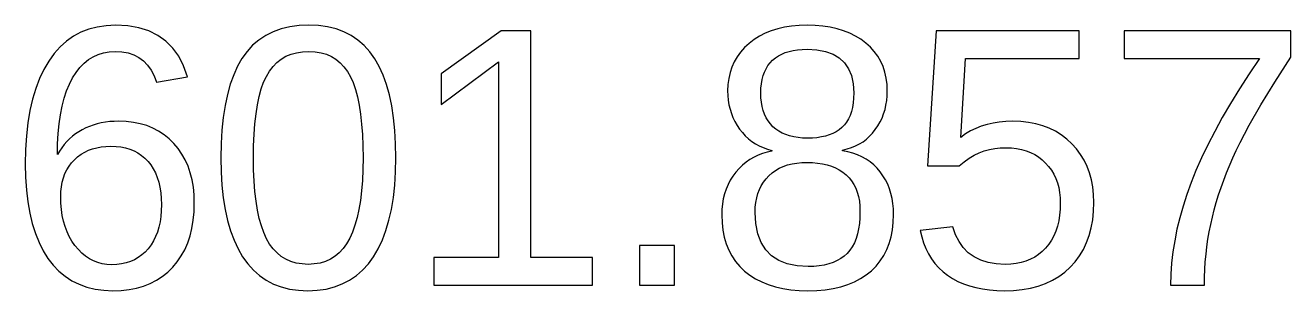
# Model space of a CAD drawing. Header units: metres. Extents: x -61 to 817, y 39 to 684.
# Drawn here: x 122.15 to 136.47, y 370.16 to 373.16 of the extents above; entities that cross this region are included whole.
import ezdxf

# ---------------------------------------------------------------- set-up
doc = ezdxf.new("R2010")
doc.units = ezdxf.units.M

msp = doc.modelspace()

# ---------------------------------------------------------------- linework, layer by layer
for p, q in [((122.696, 373.039), (122.618, 372.984)), ((122.78, 373.084), (122.696, 373.039)), ((122.87, 373.119), (122.78, 373.084)), ((122.965, 373.144), (122.87, 373.119)), ((123.065, 373.159), (122.965, 373.144)), ((123.171, 373.164), (123.065, 373.159)), ((123.309, 373.157), (123.171, 373.164)), ((123.434, 373.136), (123.309, 373.157)), ((123.548, 373.1), (123.434, 373.136)), ((123.65, 373.049), (123.548, 373.1)), ((123.741, 372.984), (123.65, 373.049)), ((124.87, 373.048), (124.793, 372.997)), ((124.954, 373.09), (124.87, 373.048)), ((125.046, 373.123), (124.954, 373.09)), ((125.144, 373.146), (125.046, 373.123)), ((125.248, 373.16), (125.144, 373.146)), ((125.36, 373.164), (125.248, 373.16)), ((125.469, 373.16), (125.36, 373.164)), ((125.571, 373.146), (125.469, 373.16)), ((125.667, 373.122), (125.571, 373.146)), ((125.756, 373.089), (125.667, 373.122)), ((125.838, 373.047), (125.756, 373.089)), ((125.914, 372.995), (125.838, 373.047)), ((127.534, 373.1), (126.857, 372.613)), ((127.871, 373.1), (127.534, 373.1)), ((127.871, 370.531), (127.871, 373.1)), ((130.456, 373.04), (130.396, 373.002)), ((130.521, 373.073), (130.456, 373.04)), ((130.589, 373.101), (130.521, 373.073)), ((130.662, 373.124), (130.589, 373.101)), ((130.739, 373.141), (130.662, 373.124)), ((130.82, 373.154), (130.739, 373.141)), ((130.905, 373.162), (130.82, 373.154)), ((130.994, 373.164), (130.905, 373.162)), ((131.086, 373.162), (130.994, 373.164)), ((131.173, 373.154), (131.086, 373.162)), ((131.255, 373.142), (131.173, 373.154)), ((131.334, 373.124), (131.255, 373.142)), ((131.407, 373.102), (131.334, 373.124)), ((131.477, 373.075), (131.407, 373.102)), ((131.542, 373.042), (131.477, 373.075)), ((131.602, 373.005), (131.542, 373.042)), ((132.453, 373.1), (132.358, 371.571)), ((134.073, 373.1), (132.453, 373.1)), ((134.073, 372.789), (134.073, 373.1)), ((136.465, 373.1), (134.581, 373.1)), ((134.581, 373.1), (134.581, 372.789)), ((136.465, 372.803), (136.465, 373.1)), ((122.545, 372.918), (122.478, 372.843)), ((122.618, 372.984), (122.545, 372.918)), ((123.819, 372.905), (123.741, 372.984)), ((123.886, 372.812), (123.819, 372.905)), ((124.722, 372.937), (124.659, 372.867)), ((124.793, 372.997), (124.722, 372.937)), ((125.984, 372.935), (125.914, 372.995)), ((126.047, 372.864), (125.984, 372.935)), ((130.288, 372.911), (130.243, 372.861)), ((130.339, 372.958), (130.288, 372.911)), ((130.396, 373.002), (130.339, 372.958)), ((130.837, 372.879), (130.887, 372.886)), ((130.887, 372.886), (130.939, 372.891)), ((130.939, 372.891), (130.994, 372.892)), ((130.994, 372.892), (131.105, 372.886)), ((131.105, 372.886), (131.203, 372.868)), ((131.658, 372.962), (131.602, 373.005)), ((131.71, 372.916), (131.658, 372.962)), ((131.755, 372.866), (131.71, 372.916)), ((122.416, 372.757), (122.361, 372.663)), ((122.478, 372.843), (122.416, 372.757)), ((122.815, 372.734), (122.865, 372.775)), ((122.865, 372.775), (122.918, 372.808)), ((122.918, 372.808), (122.975, 372.834)), ((122.975, 372.834), (123.035, 372.853)), ((123.035, 372.853), (123.099, 372.864)), ((123.099, 372.864), (123.166, 372.867)), ((123.166, 372.867), (123.243, 372.863)), ((123.243, 372.863), (123.314, 372.85)), ((123.314, 372.85), (123.379, 372.829)), ((123.379, 372.829), (123.437, 372.798)), ((123.437, 372.798), (123.489, 372.76)), ((123.489, 372.76), (123.535, 372.712)), ((123.941, 372.704), (123.886, 372.812)), ((124.602, 372.788), (124.552, 372.7)), ((124.659, 372.867), (124.602, 372.788)), ((124.953, 372.697), (124.997, 372.742)), ((124.997, 372.742), (125.046, 372.78)), ((125.046, 372.78), (125.099, 372.812)), ((125.099, 372.812), (125.158, 372.836)), ((125.158, 372.836), (125.22, 372.853)), ((125.22, 372.853), (125.288, 372.864)), ((125.288, 372.864), (125.36, 372.867)), ((125.36, 372.867), (125.43, 372.864)), ((125.43, 372.864), (125.496, 372.853)), ((125.496, 372.853), (125.557, 372.836)), ((125.557, 372.836), (125.613, 372.811)), ((125.613, 372.811), (125.665, 372.779)), ((125.665, 372.779), (125.713, 372.74)), ((125.713, 372.74), (125.756, 372.694)), ((126.103, 372.784), (126.047, 372.864)), ((126.153, 372.696), (126.103, 372.784)), ((126.857, 372.268), (127.503, 372.751)), ((127.503, 372.751), (127.503, 370.531)), ((130.171, 372.751), (130.144, 372.691)), ((130.204, 372.807), (130.171, 372.751)), ((130.243, 372.861), (130.204, 372.807)), ((130.552, 372.707), (130.576, 372.739)), ((130.576, 372.739), (130.604, 372.768)), ((130.604, 372.768), (130.636, 372.794)), ((130.636, 372.794), (130.67, 372.817)), ((130.67, 372.817), (130.707, 372.837)), ((130.707, 372.837), (130.748, 372.854)), ((130.748, 372.854), (130.791, 372.868)), ((130.791, 372.868), (130.837, 372.879)), ((131.203, 372.868), (131.288, 372.837)), ((131.288, 372.837), (131.359, 372.795)), ((131.359, 372.795), (131.418, 372.74)), ((131.418, 372.74), (131.464, 372.672)), ((131.794, 372.812), (131.755, 372.866)), ((131.827, 372.755), (131.794, 372.812)), ((131.854, 372.695), (131.827, 372.755)), ((132.732, 371.893), (132.786, 372.789)), ((132.786, 372.789), (134.073, 372.789)), ((134.581, 372.789), (136.112, 372.789)), ((136.112, 372.789), (135.995, 372.615)), ((136.284, 372.518), (136.465, 372.803)), ((122.361, 372.663), (122.312, 372.56)), ((122.685, 372.567), (122.725, 372.63)), ((122.725, 372.63), (122.768, 372.686)), ((122.768, 372.686), (122.815, 372.734)), ((123.535, 372.712), (123.574, 372.656)), ((123.574, 372.656), (123.607, 372.592)), ((123.984, 372.581), (123.941, 372.704)), ((124.508, 372.603), (124.469, 372.496)), ((124.552, 372.7), (124.508, 372.603)), ((124.878, 372.585), (124.913, 372.645)), ((124.913, 372.645), (124.953, 372.697)), ((125.756, 372.694), (125.794, 372.641)), ((125.794, 372.641), (125.828, 372.581)), ((126.198, 372.598), (126.153, 372.696)), ((126.236, 372.491), (126.198, 372.598)), ((126.857, 372.613), (126.857, 372.268)), ((130.123, 372.628), (130.108, 372.562)), ((130.144, 372.691), (130.123, 372.628)), ((130.497, 372.593), (130.512, 372.634)), ((130.512, 372.634), (130.53, 372.672)), ((130.53, 372.672), (130.552, 372.707)), ((131.464, 372.672), (131.496, 372.593)), ((131.875, 372.631), (131.854, 372.695)), ((131.89, 372.563), (131.875, 372.631)), ((135.995, 372.615), (135.886, 372.445)), ((122.312, 372.56), (122.269, 372.447)), ((122.618, 372.421), (122.65, 372.497)), ((122.65, 372.497), (122.685, 372.567)), ((123.607, 372.592), (123.634, 372.518)), ((123.634, 372.518), (123.984, 372.581)), ((124.469, 372.496), (124.437, 372.38)), ((124.82, 372.443), (124.847, 372.518)), ((124.847, 372.518), (124.878, 372.585)), ((125.828, 372.581), (125.858, 372.514)), ((125.858, 372.514), (125.885, 372.437)), ((126.269, 372.375), (126.236, 372.491)), ((130.099, 372.493), (130.096, 372.421)), ((130.108, 372.562), (130.099, 372.493)), ((130.47, 372.397), (130.472, 372.451)), ((130.472, 372.451), (130.477, 372.501)), ((130.477, 372.501), (130.485, 372.548)), ((130.485, 372.548), (130.497, 372.593)), ((131.496, 372.593), (131.516, 372.501)), ((131.516, 372.501), (131.522, 372.397)), ((131.899, 372.492), (131.89, 372.563)), ((131.902, 372.417), (131.899, 372.492)), ((136.128, 372.261), (136.284, 372.518)), ((122.233, 372.327), (122.204, 372.197)), ((122.269, 372.447), (122.233, 372.327)), ((122.568, 372.248), (122.591, 372.338)), ((122.591, 372.338), (122.618, 372.421)), ((124.437, 372.38), (124.41, 372.255)), ((124.777, 372.264), (124.797, 372.358)), ((124.797, 372.358), (124.82, 372.443)), ((125.885, 372.437), (125.907, 372.352)), ((125.907, 372.352), (125.927, 372.259)), ((126.296, 372.25), (126.269, 372.375)), ((130.096, 372.421), (130.098, 372.367)), ((130.098, 372.367), (130.103, 372.314)), ((130.103, 372.314), (130.111, 372.262)), ((130.472, 372.343), (130.47, 372.397)), ((130.477, 372.292), (130.472, 372.343)), ((131.521, 372.339), (131.516, 372.284)), ((131.522, 372.397), (131.521, 372.339)), ((131.887, 372.258), (131.896, 372.31)), ((131.896, 372.31), (131.901, 372.363)), ((131.901, 372.363), (131.902, 372.417)), ((135.886, 372.445), (135.785, 372.279)), ((122.204, 372.197), (122.181, 372.059)), ((122.549, 372.151), (122.568, 372.248)), ((124.41, 372.255), (124.39, 372.12)), ((124.761, 372.161), (124.777, 372.264)), ((125.927, 372.259), (125.943, 372.156)), ((126.316, 372.116), (126.296, 372.25)), ((130.111, 372.262), (130.123, 372.213)), ((130.123, 372.213), (130.138, 372.164)), ((130.486, 372.244), (130.477, 372.292)), ((130.498, 372.198), (130.486, 372.244)), ((130.513, 372.156), (130.498, 372.198)), ((131.496, 372.186), (131.481, 372.143)), ((131.508, 372.233), (131.496, 372.186)), ((131.516, 372.284), (131.508, 372.233)), ((131.86, 372.16), (131.876, 372.208)), ((131.876, 372.208), (131.887, 372.258)), ((135.785, 372.279), (135.691, 372.118)), ((135.997, 372.033), (136.128, 372.261)), ((122.181, 372.059), (122.164, 371.912)), ((122.524, 371.939), (122.534, 372.048)), ((122.534, 372.048), (122.549, 372.151)), ((122.92, 372.033), (122.877, 372.018)), ((122.965, 372.046), (122.92, 372.033)), ((123.01, 372.057), (122.965, 372.046)), ((123.057, 372.066), (123.01, 372.057)), ((123.106, 372.072), (123.057, 372.066)), ((123.155, 372.075), (123.106, 372.072)), ((123.206, 372.076), (123.155, 372.075)), ((123.292, 372.073), (123.206, 372.076)), ((123.373, 372.064), (123.292, 372.073)), ((123.451, 372.048), (123.373, 372.064)), ((123.524, 372.027), (123.451, 372.048)), ((123.594, 371.999), (123.524, 372.027)), ((124.39, 372.12), (124.375, 371.976)), ((124.739, 371.929), (124.748, 372.049)), ((124.748, 372.049), (124.761, 372.161)), ((125.943, 372.156), (125.955, 372.045)), ((125.955, 372.045), (125.964, 371.926)), ((126.331, 371.973), (126.316, 372.116)), ((130.138, 372.164), (130.156, 372.118)), ((130.156, 372.118), (130.178, 372.073)), ((130.178, 372.073), (130.202, 372.029)), ((130.202, 372.029), (130.23, 371.987)), ((130.532, 372.117), (130.513, 372.156)), ((130.554, 372.08), (130.532, 372.117)), ((130.579, 372.046), (130.554, 372.08)), ((130.608, 372.015), (130.579, 372.046)), ((131.417, 372.034), (131.388, 372.005)), ((131.441, 372.067), (131.417, 372.034)), ((131.463, 372.103), (131.441, 372.067)), ((131.481, 372.143), (131.463, 372.103)), ((131.766, 371.982), (131.795, 372.025)), ((131.795, 372.025), (131.82, 372.068)), ((131.82, 372.068), (131.842, 372.113)), ((131.842, 372.113), (131.86, 372.16)), ((133.03, 372.04), (132.965, 372.02)), ((133.098, 372.056), (133.03, 372.04)), ((133.169, 372.067), (133.098, 372.056)), ((133.243, 372.074), (133.169, 372.067)), ((133.32, 372.076), (133.243, 372.074)), ((133.411, 372.073), (133.32, 372.076)), ((133.498, 372.064), (133.411, 372.073)), ((133.581, 372.048), (133.498, 372.064)), ((133.66, 372.026), (133.581, 372.048)), ((133.734, 371.998), (133.66, 372.026)), ((135.691, 372.118), (135.605, 371.962)), ((135.942, 371.93), (135.997, 372.033)), ((122.164, 371.912), (122.155, 371.757)), ((122.517, 371.822), (122.524, 371.939)), ((122.683, 371.906), (122.65, 371.877)), ((122.718, 371.932), (122.683, 371.906)), ((122.755, 371.957), (122.718, 371.932)), ((122.794, 371.979), (122.755, 371.957)), ((122.835, 372), (122.794, 371.979)), ((122.877, 372.018), (122.835, 372)), ((123.659, 371.964), (123.594, 371.999)), ((123.721, 371.924), (123.659, 371.964)), ((123.778, 371.877), (123.721, 371.924)), ((124.375, 371.976), (124.366, 371.823)), ((124.734, 371.799), (124.739, 371.929)), ((125.964, 371.926), (125.969, 371.797)), ((126.34, 371.821), (126.331, 371.973)), ((130.23, 371.987), (130.262, 371.948)), ((130.262, 371.948), (130.295, 371.912)), ((130.295, 371.912), (130.331, 371.878)), ((130.331, 371.878), (130.37, 371.848)), ((130.641, 371.988), (130.608, 372.015)), ((130.675, 371.964), (130.641, 371.988)), ((130.713, 371.943), (130.675, 371.964)), ((130.754, 371.925), (130.713, 371.943)), ((130.797, 371.91), (130.754, 371.925)), ((130.843, 371.899), (130.797, 371.91)), ((130.892, 371.891), (130.843, 371.899)), ((130.944, 371.886), (130.892, 371.891)), ((130.998, 371.884), (130.944, 371.886)), ((131.054, 371.886), (130.998, 371.884)), ((131.106, 371.89), (131.054, 371.886)), ((131.156, 371.898), (131.106, 371.89)), ((131.202, 371.908), (131.156, 371.898)), ((131.245, 371.922), (131.202, 371.908)), ((131.286, 371.938), (131.245, 371.922)), ((131.323, 371.958), (131.286, 371.938)), ((131.357, 371.98), (131.323, 371.958)), ((131.388, 372.005), (131.357, 371.98)), ((131.665, 371.874), (131.702, 371.907)), ((131.702, 371.907), (131.735, 371.943)), ((131.735, 371.943), (131.766, 371.982)), ((132.786, 371.932), (132.732, 371.893)), ((132.843, 371.966), (132.786, 371.932)), ((132.902, 371.995), (132.843, 371.966)), ((132.965, 372.02), (132.902, 371.995)), ((133.804, 371.963), (133.734, 371.998)), ((133.87, 371.922), (133.804, 371.963)), ((133.932, 371.875), (133.87, 371.922)), ((135.605, 371.962), (135.527, 371.81)), ((135.892, 371.834), (135.942, 371.93)), ((122.155, 371.757), (122.151, 371.592)), ((122.515, 371.699), (122.517, 371.822)), ((122.538, 371.739), (122.515, 371.699)), ((122.563, 371.777), (122.538, 371.739)), ((122.59, 371.812), (122.563, 371.777)), ((122.619, 371.846), (122.59, 371.812)), ((122.65, 371.877), (122.619, 371.846)), ((122.823, 371.726), (122.866, 371.747)), ((122.866, 371.747), (122.912, 371.764)), ((122.912, 371.764), (122.96, 371.777)), ((122.96, 371.777), (123.01, 371.787)), ((123.01, 371.787), (123.063, 371.792)), ((123.063, 371.792), (123.118, 371.794)), ((123.118, 371.794), (123.177, 371.792)), ((123.177, 371.792), (123.232, 371.786)), ((123.232, 371.786), (123.285, 371.775)), ((123.285, 371.775), (123.335, 371.76)), ((123.335, 371.76), (123.382, 371.741)), ((123.382, 371.741), (123.425, 371.717)), ((123.831, 371.824), (123.778, 371.877)), ((123.88, 371.766), (123.831, 371.824)), ((123.923, 371.704), (123.88, 371.766)), ((124.366, 371.823), (124.363, 371.66)), ((124.732, 371.66), (124.734, 371.799)), ((125.969, 371.797), (125.971, 371.66)), ((126.343, 371.66), (126.34, 371.821)), ((130.37, 371.848), (130.41, 371.822)), ((130.41, 371.822), (130.454, 371.798)), ((130.454, 371.798), (130.499, 371.778)), ((130.499, 371.778), (130.547, 371.76)), ((130.597, 371.738), (130.543, 371.727)), ((130.547, 371.76), (130.597, 371.746)), ((130.597, 371.746), (130.597, 371.738)), ((131.396, 371.75), (131.447, 371.763)), ((131.396, 371.742), (131.396, 371.75)), ((131.456, 371.73), (131.396, 371.742)), ((131.447, 371.763), (131.496, 371.778)), ((131.496, 371.778), (131.542, 371.797)), ((131.542, 371.797), (131.586, 371.819)), ((131.586, 371.819), (131.627, 371.845)), ((131.627, 371.845), (131.665, 371.874)), ((132.942, 371.719), (132.999, 371.74)), ((132.999, 371.74), (133.057, 371.757)), ((133.057, 371.757), (133.117, 371.768)), ((133.117, 371.768), (133.18, 371.775)), ((133.18, 371.775), (133.244, 371.777)), ((133.244, 371.777), (133.305, 371.775)), ((133.305, 371.775), (133.364, 371.769)), ((133.364, 371.769), (133.419, 371.758)), ((133.419, 371.758), (133.472, 371.743)), ((133.472, 371.743), (133.522, 371.724)), ((133.989, 371.821), (133.932, 371.875)), ((134.042, 371.763), (133.989, 371.821)), ((134.088, 371.7), (134.042, 371.763)), ((135.527, 371.81), (135.456, 371.663)), ((135.81, 371.661), (135.849, 371.745)), ((135.849, 371.745), (135.892, 371.834)), ((122.151, 371.592), (122.154, 371.441)), ((122.646, 371.568), (122.674, 371.606)), ((122.674, 371.606), (122.707, 371.641)), ((122.707, 371.641), (122.743, 371.674)), ((122.743, 371.674), (122.782, 371.702)), ((122.782, 371.702), (122.823, 371.726)), ((123.425, 371.717), (123.466, 371.69)), ((123.466, 371.69), (123.504, 371.658)), ((123.504, 371.658), (123.539, 371.621)), ((123.539, 371.621), (123.571, 371.581)), ((123.96, 371.638), (123.923, 371.704)), ((123.992, 371.567), (123.96, 371.638)), ((124.363, 371.66), (124.366, 371.501)), ((124.734, 371.526), (124.732, 371.66)), ((125.971, 371.66), (125.969, 371.528)), ((126.34, 371.502), (126.343, 371.66)), ((130.305, 371.613), (130.264, 371.579)), ((130.348, 371.644), (130.305, 371.613)), ((130.394, 371.67), (130.348, 371.644)), ((130.441, 371.693), (130.394, 371.67)), ((130.491, 371.712), (130.441, 371.693)), ((130.543, 371.727), (130.491, 371.712)), ((130.773, 371.581), (130.824, 371.594)), ((130.824, 371.594), (130.878, 371.603)), ((130.878, 371.603), (130.935, 371.609)), ((130.935, 371.609), (130.994, 371.61)), ((130.994, 371.61), (131.056, 371.609)), ((131.056, 371.609), (131.114, 371.603)), ((131.114, 371.603), (131.17, 371.595)), ((131.17, 371.595), (131.222, 371.583)), ((131.512, 371.715), (131.456, 371.73)), ((131.565, 371.695), (131.512, 371.715)), ((131.615, 371.672), (131.565, 371.695)), ((131.662, 371.646), (131.615, 371.672)), ((131.707, 371.615), (131.662, 371.646)), ((131.748, 371.581), (131.707, 371.615)), ((132.716, 371.571), (132.773, 371.618)), ((132.773, 371.618), (132.829, 371.658)), ((132.829, 371.658), (132.886, 371.692)), ((132.886, 371.692), (132.942, 371.719)), ((133.522, 371.724), (133.569, 371.7)), ((133.569, 371.7), (133.613, 371.672)), ((133.613, 371.672), (133.654, 371.64)), ((133.654, 371.64), (133.692, 371.603)), ((133.692, 371.603), (133.727, 371.564)), ((134.128, 371.634), (134.088, 371.7)), ((134.162, 371.564), (134.128, 371.634)), ((135.456, 371.663), (135.393, 371.52)), ((135.739, 371.492), (135.81, 371.661)), ((122.582, 371.437), (122.599, 371.483)), ((122.599, 371.483), (122.621, 371.527)), ((122.621, 371.527), (122.646, 371.568)), ((123.571, 371.581), (123.599, 371.538)), ((123.599, 371.538), (123.624, 371.491)), ((123.624, 371.491), (123.644, 371.44)), ((124.017, 371.492), (123.992, 371.567)), ((124.037, 371.412), (124.017, 371.492)), ((124.366, 371.501), (124.375, 371.351)), ((124.739, 371.399), (124.734, 371.526)), ((125.969, 371.528), (125.964, 371.404)), ((126.331, 371.352), (126.34, 371.502)), ((130.155, 371.455), (130.126, 371.408)), ((130.188, 371.499), (130.155, 371.455)), ((130.225, 371.541), (130.188, 371.499)), ((130.264, 371.579), (130.225, 371.541)), ((130.53, 371.424), (130.562, 371.459)), ((130.562, 371.459), (130.599, 371.491)), ((130.599, 371.491), (130.638, 371.519)), ((130.638, 371.519), (130.68, 371.543)), ((130.68, 371.543), (130.725, 371.564)), ((130.725, 371.564), (130.773, 371.581)), ((131.222, 371.583), (131.271, 371.567)), ((131.271, 371.567), (131.317, 371.548)), ((131.317, 371.548), (131.359, 371.525)), ((131.359, 371.525), (131.399, 371.499)), ((131.399, 371.499), (131.435, 371.469)), ((131.435, 371.469), (131.469, 371.437)), ((131.786, 371.544), (131.748, 371.581)), ((131.821, 371.502), (131.786, 371.544)), ((131.853, 371.458), (131.821, 371.502)), ((131.882, 371.412), (131.853, 371.458)), ((132.358, 371.571), (132.716, 371.571)), ((133.727, 371.564), (133.758, 371.521)), ((133.758, 371.521), (133.785, 371.476)), ((133.785, 371.476), (133.808, 371.428)), ((134.19, 371.491), (134.162, 371.564)), ((134.211, 371.413), (134.19, 371.491)), ((135.393, 371.52), (135.338, 371.382)), ((135.677, 371.324), (135.739, 371.492)), ((122.154, 371.441), (122.164, 371.297)), ((122.553, 371.28), (122.559, 371.335)), ((122.559, 371.335), (122.569, 371.387)), ((122.569, 371.387), (122.582, 371.437)), ((123.644, 371.44), (123.661, 371.386)), ((123.661, 371.386), (123.674, 371.328)), ((123.674, 371.328), (123.684, 371.266)), ((124.052, 371.329), (124.037, 371.412)), ((124.06, 371.241), (124.052, 371.329)), ((124.375, 371.351), (124.39, 371.209)), ((124.748, 371.281), (124.739, 371.399)), ((125.964, 371.404), (125.954, 371.287)), ((126.315, 371.211), (126.331, 371.352)), ((130.079, 371.307), (130.061, 371.253)), ((130.1, 371.359), (130.079, 371.307)), ((130.126, 371.408), (130.1, 371.359)), ((130.455, 371.303), (130.476, 371.346)), ((130.476, 371.346), (130.501, 371.387)), ((130.501, 371.387), (130.53, 371.424)), ((131.469, 371.437), (131.498, 371.4)), ((131.498, 371.4), (131.523, 371.361)), ((131.523, 371.361), (131.545, 371.318)), ((131.545, 371.318), (131.562, 371.272)), ((131.906, 371.363), (131.882, 371.412)), ((131.927, 371.312), (131.906, 371.363)), ((131.943, 371.258), (131.927, 371.312)), ((133.808, 371.428), (133.826, 371.378)), ((133.826, 371.378), (133.841, 371.325)), ((133.841, 371.325), (133.851, 371.269)), ((134.227, 371.332), (134.211, 371.413)), ((134.236, 371.246), (134.227, 371.332)), ((135.338, 371.382), (135.29, 371.248)), ((135.649, 371.241), (135.677, 371.324)), ((122.164, 371.297), (122.18, 371.162)), ((122.551, 371.221), (122.553, 371.28)), ((122.553, 371.148), (122.551, 371.221)), ((123.684, 371.266), (123.689, 371.201)), ((123.689, 371.201), (123.691, 371.132)), ((124.063, 371.148), (124.06, 371.241)), ((124.39, 371.209), (124.412, 371.076)), ((124.761, 371.171), (124.748, 371.281)), ((124.778, 371.069), (124.761, 371.171)), ((125.941, 371.178), (125.925, 371.077)), ((125.954, 371.287), (125.941, 371.178)), ((126.293, 371.078), (126.315, 371.211)), ((130.047, 371.197), (130.037, 371.139)), ((130.061, 371.253), (130.047, 371.197)), ((130.415, 371.156), (130.425, 371.208)), ((130.425, 371.208), (130.438, 371.257)), ((130.438, 371.257), (130.455, 371.303)), ((131.562, 371.272), (131.576, 371.222)), ((131.576, 371.222), (131.586, 371.169)), ((131.586, 371.169), (131.591, 371.113)), ((131.957, 371.202), (131.943, 371.258)), ((131.966, 371.143), (131.957, 371.202)), ((133.851, 371.269), (133.857, 371.21)), ((133.857, 371.21), (133.859, 371.149)), ((134.239, 371.157), (134.236, 371.246)), ((135.29, 371.248), (135.247, 371.114)), ((135.623, 371.157), (135.649, 371.241)), ((122.18, 371.162), (122.202, 371.035)), ((122.202, 371.035), (122.23, 370.916)), ((122.559, 371.077), (122.553, 371.148)), ((122.569, 371.01), (122.559, 371.077)), ((123.689, 371.063), (123.684, 370.998)), ((123.691, 371.132), (123.689, 371.063)), ((124.051, 370.954), (124.06, 371.049)), ((124.06, 371.049), (124.063, 371.148)), ((124.412, 371.076), (124.439, 370.951)), ((124.798, 370.976), (124.778, 371.069)), ((125.925, 371.077), (125.904, 370.984)), ((126.265, 370.954), (126.293, 371.078)), ((130.031, 371.078), (130.029, 371.015)), ((130.037, 371.139), (130.031, 371.078)), ((130.407, 371.044), (130.409, 371.102)), ((130.415, 370.916), (130.407, 371.044)), ((130.409, 371.102), (130.415, 371.156)), ((131.591, 371.113), (131.593, 371.053)), ((131.593, 371.053), (131.592, 370.983)), ((131.972, 371.083), (131.966, 371.143)), ((131.97, 370.931), (131.973, 371.019)), ((131.973, 371.019), (131.972, 371.083)), ((133.857, 371.079), (133.851, 371.012)), ((133.859, 371.149), (133.857, 371.079)), ((134.226, 370.96), (134.236, 371.056)), ((134.236, 371.056), (134.239, 371.157)), ((135.247, 371.114), (135.21, 370.982)), ((135.579, 370.991), (135.6, 371.074)), ((135.6, 371.074), (135.623, 371.157)), ((122.23, 370.916), (122.265, 370.805)), ((122.583, 370.945), (122.569, 371.01)), ((122.601, 370.883), (122.583, 370.945)), ((122.623, 370.825), (122.601, 370.883)), ((123.662, 370.877), (123.645, 370.821)), ((123.675, 370.936), (123.662, 370.877)), ((123.684, 370.998), (123.675, 370.936)), ((124.036, 370.863), (124.051, 370.954)), ((124.439, 370.951), (124.472, 370.835)), ((124.822, 370.891), (124.798, 370.976)), ((124.849, 370.814), (124.822, 370.891)), ((125.88, 370.899), (125.852, 370.821)), ((125.904, 370.984), (125.88, 370.899)), ((126.231, 370.838), (126.265, 370.954)), ((130.029, 371.015), (130.033, 370.926)), ((130.033, 370.926), (130.042, 370.842)), ((130.437, 370.802), (130.415, 370.916)), ((131.586, 370.918), (131.577, 370.856)), ((131.592, 370.983), (131.586, 370.918)), ((131.961, 370.847), (131.97, 370.931)), ((132.644, 370.88), (132.275, 370.837)), ((132.674, 370.791), (132.644, 370.88)), ((133.826, 370.889), (133.808, 370.832)), ((133.841, 370.949), (133.826, 370.889)), ((133.851, 371.012), (133.841, 370.949)), ((134.209, 370.869), (134.226, 370.96)), ((135.21, 370.982), (135.178, 370.852)), ((135.543, 370.825), (135.56, 370.908)), ((135.56, 370.908), (135.579, 370.991)), ((122.265, 370.805), (122.306, 370.703)), ((122.649, 370.769), (122.623, 370.825)), ((122.679, 370.717), (122.649, 370.769)), ((123.625, 370.769), (123.601, 370.72)), ((123.645, 370.821), (123.625, 370.769)), ((123.988, 370.697), (124.015, 370.778)), ((124.015, 370.778), (124.036, 370.863)), ((124.472, 370.835), (124.512, 370.728)), ((124.88, 370.745), (124.849, 370.814)), ((124.915, 370.685), (124.88, 370.745)), ((125.821, 370.751), (125.786, 370.689)), ((125.852, 370.821), (125.821, 370.751)), ((126.191, 370.731), (126.231, 370.838)), ((130.042, 370.842), (130.058, 370.762)), ((130.058, 370.762), (130.08, 370.686)), ((130.474, 370.703), (130.437, 370.802)), ((131.549, 370.747), (131.529, 370.698)), ((131.565, 370.799), (131.549, 370.747)), ((131.577, 370.856), (131.565, 370.799)), ((131.924, 370.692), (131.946, 370.767)), ((131.946, 370.767), (131.961, 370.847)), ((132.275, 370.837), (132.292, 370.766)), ((132.292, 370.766), (132.313, 370.698)), ((132.713, 370.712), (132.674, 370.791)), ((133.785, 370.779), (133.759, 370.729)), ((133.808, 370.832), (133.785, 370.779)), ((134.156, 370.701), (134.186, 370.782)), ((134.186, 370.782), (134.209, 370.869)), ((135.178, 370.852), (135.153, 370.723)), ((135.517, 370.655), (135.529, 370.74)), ((135.529, 370.74), (135.543, 370.825)), ((122.306, 370.703), (122.353, 370.609)), ((122.353, 370.609), (122.406, 370.523)), ((122.713, 370.667), (122.679, 370.717)), ((122.751, 370.622), (122.713, 370.667)), ((122.79, 370.582), (122.751, 370.622)), ((123.507, 370.594), (123.469, 370.561)), ((123.541, 370.632), (123.507, 370.594)), ((123.573, 370.675), (123.541, 370.632)), ((123.601, 370.72), (123.573, 370.675)), ((123.915, 370.55), (123.954, 370.621)), ((123.954, 370.621), (123.988, 370.697)), ((124.512, 370.728), (124.557, 370.63)), ((124.557, 370.63), (124.609, 370.54)), ((124.955, 370.631), (124.915, 370.685)), ((124.999, 370.584), (124.955, 370.631)), ((125.746, 370.634), (125.703, 370.587)), ((125.786, 370.689), (125.746, 370.634)), ((126.091, 370.542), (126.144, 370.632)), ((126.144, 370.632), (126.191, 370.731)), ((129.496, 370.668), (129.1, 370.668)), ((129.1, 370.668), (129.1, 370.22)), ((129.496, 370.22), (129.496, 370.668)), ((130.08, 370.686), (130.109, 370.616)), ((130.109, 370.616), (130.144, 370.55)), ((130.526, 370.62), (130.474, 370.703)), ((130.592, 370.552), (130.526, 370.62)), ((131.479, 370.615), (131.448, 370.579)), ((131.506, 370.654), (131.479, 370.615)), ((131.529, 370.698), (131.506, 370.654)), ((131.862, 370.555), (131.896, 370.622)), ((131.896, 370.622), (131.924, 370.692)), ((132.313, 370.698), (132.338, 370.634)), ((132.338, 370.634), (132.368, 370.574)), ((132.761, 370.644), (132.713, 370.712)), ((132.818, 370.587), (132.761, 370.644)), ((133.655, 370.602), (133.614, 370.567)), ((133.693, 370.64), (133.655, 370.602)), ((133.728, 370.683), (133.693, 370.64)), ((133.759, 370.729), (133.728, 370.683)), ((134.077, 370.552), (134.12, 370.624)), ((134.12, 370.624), (134.156, 370.701)), ((135.133, 370.595), (135.118, 370.469)), ((135.153, 370.723), (135.133, 370.595)), ((135.507, 370.57), (135.517, 370.655)), ((122.406, 370.523), (122.466, 370.446)), ((122.832, 370.547), (122.79, 370.582)), ((122.876, 370.518), (122.832, 370.547)), ((122.922, 370.494), (122.876, 370.518)), ((122.971, 370.475), (122.922, 370.494)), ((123.022, 370.462), (122.971, 370.475)), ((123.075, 370.454), (123.022, 370.462)), ((123.13, 370.451), (123.075, 370.454)), ((123.187, 370.454), (123.13, 370.451)), ((123.241, 370.46), (123.187, 370.454)), ((123.292, 370.471), (123.241, 370.46)), ((123.341, 370.487), (123.292, 370.471)), ((123.386, 370.507), (123.341, 370.487)), ((123.429, 370.532), (123.386, 370.507)), ((123.469, 370.561), (123.429, 370.532)), ((123.818, 370.422), (123.87, 370.484)), ((123.87, 370.484), (123.915, 370.55)), ((124.609, 370.54), (124.667, 370.46)), ((124.667, 370.46), (124.731, 370.389)), ((125.047, 370.545), (124.999, 370.584)), ((125.099, 370.513), (125.047, 370.545)), ((125.156, 370.488), (125.099, 370.513)), ((125.216, 370.47), (125.156, 370.488)), ((125.282, 370.459), (125.216, 370.47)), ((125.351, 370.455), (125.282, 370.459)), ((125.42, 370.459), (125.351, 370.455)), ((125.485, 370.47), (125.42, 370.459)), ((125.546, 370.488), (125.485, 370.47)), ((125.602, 370.514), (125.546, 370.488)), ((125.655, 370.547), (125.602, 370.514)), ((125.703, 370.587), (125.655, 370.547)), ((125.967, 370.39), (126.032, 370.461)), ((126.032, 370.461), (126.091, 370.542)), ((127.503, 370.531), (126.774, 370.531)), ((126.774, 370.531), (126.774, 370.22)), ((128.567, 370.531), (127.871, 370.531)), ((128.567, 370.22), (128.567, 370.531)), ((130.144, 370.55), (130.186, 370.488)), ((130.186, 370.488), (130.233, 370.431)), ((130.674, 370.499), (130.592, 370.552)), ((130.77, 370.461), (130.674, 370.499)), ((130.881, 370.438), (130.77, 370.461)), ((131.188, 370.447), (131.131, 370.438)), ((131.24, 370.46), (131.188, 370.447)), ((131.29, 370.476), (131.24, 370.46)), ((131.335, 370.497), (131.29, 370.476)), ((131.376, 370.521), (131.335, 370.497)), ((131.414, 370.548), (131.376, 370.521)), ((131.448, 370.579), (131.414, 370.548)), ((131.775, 370.436), (131.822, 370.494)), ((131.822, 370.494), (131.862, 370.555)), ((132.368, 370.574), (132.403, 370.518)), ((132.403, 370.518), (132.441, 370.465)), ((132.441, 370.465), (132.485, 370.417)), ((132.883, 370.539), (132.818, 370.587)), ((132.958, 370.503), (132.883, 370.539)), ((133.041, 370.476), (132.958, 370.503)), ((133.134, 370.461), (133.041, 370.476)), ((133.235, 370.455), (133.134, 370.461)), ((133.299, 370.458), (133.235, 370.455)), ((133.359, 370.465), (133.299, 370.458)), ((133.416, 370.476), (133.359, 370.465)), ((133.47, 370.492), (133.416, 370.476)), ((133.521, 370.512), (133.47, 370.492)), ((133.569, 370.538), (133.521, 370.512)), ((133.614, 370.567), (133.569, 370.538)), ((133.971, 370.423), (134.027, 370.485)), ((134.027, 370.485), (134.077, 370.552)), ((135.118, 370.469), (135.11, 370.344)), ((135.493, 370.396), (135.499, 370.483)), ((135.499, 370.483), (135.507, 370.57)), ((122.466, 370.446), (122.531, 370.378)), ((122.531, 370.378), (122.601, 370.32)), ((122.601, 370.32), (122.678, 370.27)), ((123.634, 370.275), (123.7, 370.317)), ((123.7, 370.317), (123.762, 370.367)), ((123.762, 370.367), (123.818, 370.422)), ((124.731, 370.389), (124.801, 370.327)), ((124.801, 370.327), (124.877, 370.275)), ((125.82, 370.276), (125.896, 370.328)), ((125.896, 370.328), (125.967, 370.39)), ((130.233, 370.431), (130.287, 370.379)), ((130.287, 370.379), (130.347, 370.333)), ((130.347, 370.333), (130.412, 370.291)), ((131.006, 370.43), (130.881, 370.438)), ((131.071, 370.432), (131.006, 370.43)), ((131.131, 370.438), (131.071, 370.432)), ((131.6, 370.294), (131.664, 370.336)), ((131.664, 370.336), (131.722, 370.383)), ((131.722, 370.383), (131.775, 370.436)), ((132.485, 370.417), (132.532, 370.372)), ((132.532, 370.372), (132.584, 370.331)), ((132.584, 370.331), (132.641, 370.295)), ((133.77, 370.275), (133.842, 370.318)), ((133.842, 370.318), (133.909, 370.367)), ((133.909, 370.367), (133.971, 370.423)), ((135.11, 370.344), (135.107, 370.22)), ((135.489, 370.22), (135.49, 370.309)), ((135.49, 370.309), (135.493, 370.396)), ((122.678, 370.27), (122.759, 370.229)), ((122.759, 370.229), (122.847, 370.197)), ((122.847, 370.197), (122.94, 370.175)), ((122.94, 370.175), (123.038, 370.161)), ((123.038, 370.161), (123.142, 370.156)), ((123.236, 370.16), (123.325, 370.17)), ((123.325, 370.17), (123.409, 370.186)), ((123.409, 370.186), (123.489, 370.209)), ((123.489, 370.209), (123.564, 370.238)), ((123.564, 370.238), (123.634, 370.275)), ((124.877, 370.275), (124.959, 370.232)), ((124.959, 370.232), (125.047, 370.199)), ((125.047, 370.199), (125.141, 370.175)), ((125.141, 370.175), (125.242, 370.161)), ((125.242, 370.161), (125.348, 370.156)), ((125.348, 370.156), (125.454, 370.161)), ((125.454, 370.161), (125.554, 370.175)), ((125.554, 370.175), (125.649, 370.199)), ((125.649, 370.199), (125.737, 370.233)), ((125.737, 370.233), (125.82, 370.276)), ((126.774, 370.22), (128.567, 370.22)), ((129.1, 370.22), (129.496, 370.22)), ((130.412, 370.291), (130.482, 370.256)), ((130.482, 370.256), (130.556, 370.225)), ((130.556, 370.225), (130.636, 370.2)), ((130.636, 370.2), (130.72, 370.181)), ((130.72, 370.181), (130.809, 370.167)), ((130.809, 370.167), (130.903, 370.159)), ((131.104, 370.159), (131.2, 370.168)), ((131.2, 370.168), (131.291, 370.182)), ((131.291, 370.182), (131.376, 370.201)), ((131.376, 370.201), (131.456, 370.226)), ((131.456, 370.226), (131.531, 370.257)), ((131.531, 370.257), (131.6, 370.294)), ((132.641, 370.295), (132.701, 370.262)), ((132.701, 370.262), (132.765, 370.234)), ((132.765, 370.234), (132.832, 370.21)), ((132.832, 370.21), (132.904, 370.191)), ((132.904, 370.191), (132.979, 370.176)), ((132.979, 370.176), (133.058, 370.165)), ((133.058, 370.165), (133.141, 370.159)), ((133.331, 370.16), (133.429, 370.17)), ((133.429, 370.17), (133.522, 370.186)), ((133.522, 370.186), (133.61, 370.209)), ((133.61, 370.209), (133.692, 370.239)), ((133.692, 370.239), (133.77, 370.275)), ((135.107, 370.22), (135.489, 370.22)), ((123.142, 370.156), (123.236, 370.16)), ((130.903, 370.159), (131.002, 370.156)), ((131.002, 370.156), (131.104, 370.159)), ((133.141, 370.159), (133.228, 370.156)), ((133.228, 370.156), (133.331, 370.16))]:
    msp.add_line(p, q)

doc.saveas('drawing.dxf')
